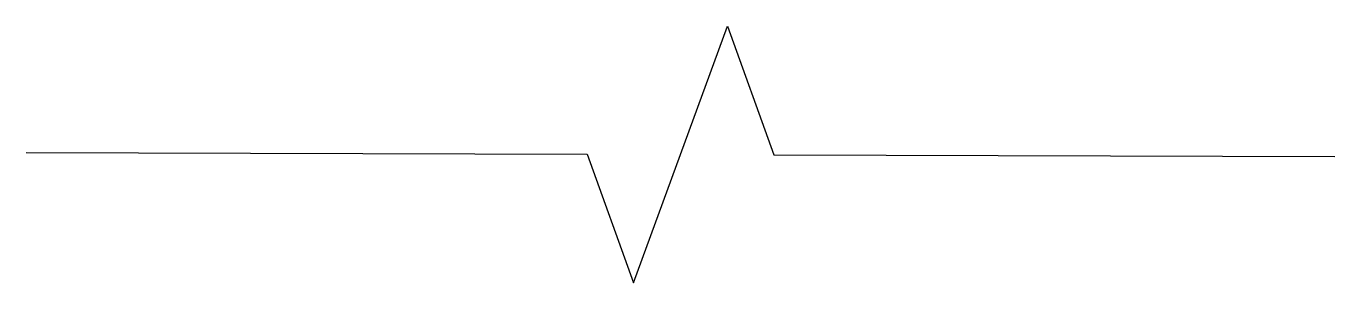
# Model space of a CAD drawing. Header units: millimetres. Extents: x 0 to 10.5, y -1 to 1.
import ezdxf

# ---------------------------------------------------------------- set-up
doc = ezdxf.new("R2010")
doc.units = ezdxf.units.MM
doc.layers.add('REDE-BT', color=2, linetype='Continuous')

msp = doc.modelspace()

# ---------------------------------------------------------------- linework, layer by layer
at = {"layer": 'REDE-BT', "linetype": 'Continuous'}
msp.add_lwpolyline([(0, 0), (4.5, -0.015), (4.872, -1.046), (5.628, 1.012), (6, -0.019), (10.5, -0.034)], dxfattribs=at)

doc.saveas('drawing.dxf')
